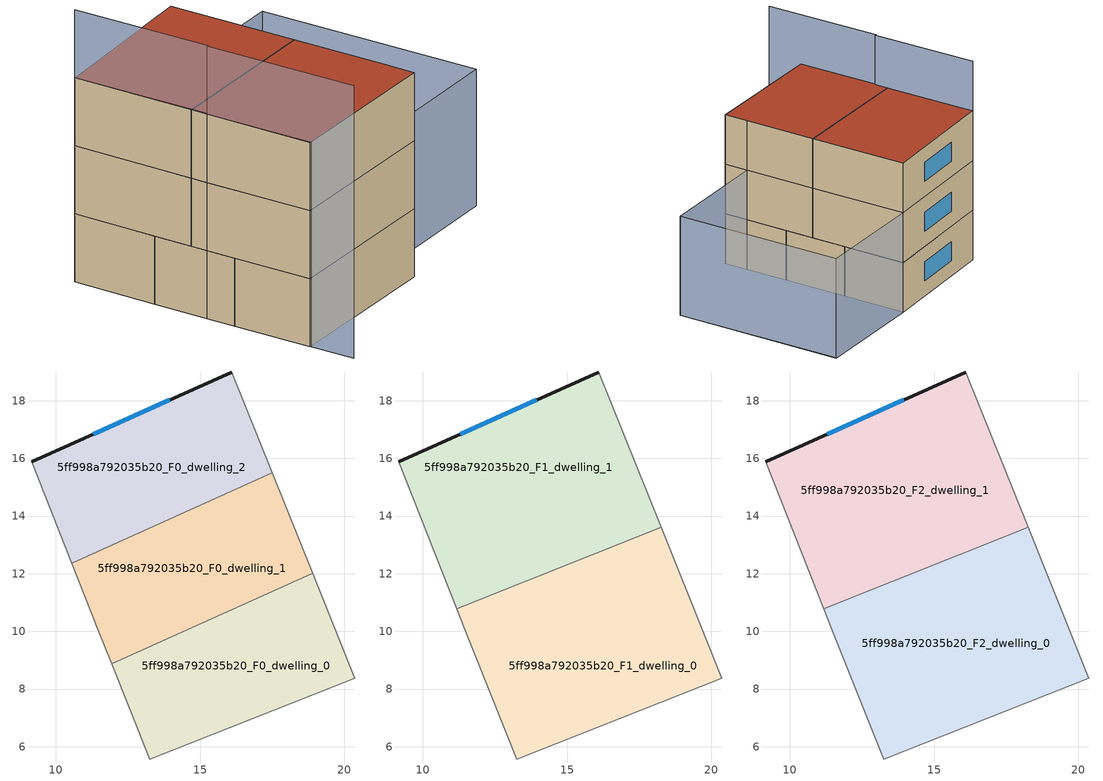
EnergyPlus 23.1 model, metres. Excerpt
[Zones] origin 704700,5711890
5ff998a792035b20_F0_dwelling_0
 floor ground (EU_floor_Construction): 18.91,12.02 19.85,9.68 20.37,8.37 13.25,5.58 11.93,8.88 z0
 wall adiabatic (EU_wall_Construction): 11.93,8.88 13.25,5.58 20.37,8.37 19.85,9.68 18.91,12.02 z0:3
 wall to 5ff998a792035b20_F0_dwelling_1 (EU_wall_Construction): 18.9,12.02 11.93,8.88 z0:3
5ff998a792035b20_F0_dwelling_1
 floor ground (EU_floor_Construction): 17.5,15.51 18.91,12.02 11.93,8.88 11.46,10.07 10.54,12.37 z0
 wall adiabatic (EU_wall_Construction): 18.91,12.02 17.5,15.51 / 10.54,12.37 11.46,10.07 11.93,8.88 z0:3
 wall to 5ff998a792035b20_F0_dwelling_2 (EU_wall_Construction): 17.5,15.51 10.54,12.37 z0:3
5ff998a792035b20_F0_dwelling_2
 floor ground (EU_floor_Construction): 16.09,19 17.5,15.51 10.54,12.37 9.15,15.88 z0
 wall outside (EU_wall_Construction): 16.09,19 9.15,15.88 z0:3
 wall adiabatic (EU_wall_Construction): 9.15,15.88 10.54,12.37 / 17.5,15.51 16.09,19 z0:3
 window (EU_Window_Construction): 13.95,18.03 11.29,16.84 z0.93:2.07
5ff998a792035b20_F1_dwelling_0
 floor to 5ff998a792035b20_F0_dwelling_0 (EU_floor_Construction): 18.9,12.02 19.85,9.68 20.37,8.37 13.25,5.58 11.93,8.88 z3
 floor to 5ff998a792035b20_F0_dwelling_1 (EU_floor_Construction): 18.26,13.61 18.9,12.02 11.93,8.88 11.46,10.07 11.17,10.78 z3
 wall adiabatic (EU_wall_Construction): 11.17,10.78 11.46,10.07 13.25,5.58 20.37,8.37 19.85,9.68 18.27,13.61 z3:6
 wall to 5ff998a792035b20_F1_dwelling_1 (EU_wall_Construction): 18.26,13.61 11.17,10.78 z3:6
5ff998a792035b20_F1_dwelling_1
 floor to 5ff998a792035b20_F0_dwelling_1 (EU_floor_Construction): 17.5,15.51 18.26,13.61 11.17,10.78 10.54,12.37 z3
 floor to 5ff998a792035b20_F0_dwelling_2 (EU_floor_Construction): 16.09,19 17.5,15.51 10.54,12.37 9.15,15.88 z3
 wall outside (EU_wall_Construction): 16.09,19 9.15,15.88 z3:6
 wall adiabatic (EU_wall_Construction): 18.27,13.61 16.09,19 / 9.15,15.88 11.17,10.78 z3:6
 window (EU_Window_Construction): 13.95,18.03 11.29,16.84 z3.93:5.07
5ff998a792035b20_F2_dwelling_0
 floor to 5ff998a792035b20_F1_dwelling_0 (EU_floor_Construction): 18.26,13.61 19.85,9.68 20.37,8.37 13.25,5.58 11.46,10.07 11.17,10.78 z6
 wall adiabatic (EU_wall_Construction): 11.17,10.78 11.46,10.07 13.25,5.58 20.37,8.37 19.85,9.68 18.27,13.61 z6:9
 wall to 5ff998a792035b20_F2_dwelling_1 (EU_wall_Construction): 18.26,13.61 11.17,10.78 z6:9
 roof outside (EU_roof_Construction): 20.37,8.37 19.85,9.68 18.27,13.61 11.17,10.78 11.46,10.07 13.25,5.58 z9
5ff998a792035b20_F2_dwelling_1
 floor to 5ff998a792035b20_F1_dwelling_1 (EU_floor_Construction): 16.09,19 18.26,13.61 11.17,10.78 9.15,15.88 z6
 wall outside (EU_wall_Construction): 16.09,19 9.15,15.88 z6:9
 wall adiabatic (EU_wall_Construction): 18.27,13.61 16.09,19 / 9.15,15.88 11.17,10.78 z6:9
 window (EU_Window_Construction): 13.95,18.03 11.29,16.84 z6.93:8.07
 roof outside (EU_roof_Construction): 18.27,13.61 16.09,19 9.15,15.88 11.17,10.78 z9
shading: 11.46,10.07 14.06,3.74 / 9.15,15.88 11.53,10.1 z0:12; 19.85,9.68 16.09,19 / 16.09,19 22.43,21.55 / 22.43,21.55 26.19,12.23 / 26.19,12.23 19.85,9.68 / 26.19,12.23 22.43,21.55 z0:6
[Building]
EU S2 Campaign: North Axis=0; Terrain=City; Solar Distribution=FullExterior
[Site:Location]
London: Latitude=51.5; Longitude=-0.5; Time Zone=0; Elevation=25
[SizingPeriod:WeatherFileDays]
AnnualSizingPeriod: Begin Month=1; Begin Day of Month=1; End Month=12; End Day of Month=31; Day of Week for Start Day=Monday; Use Weather File Daylight Saving Period=No; Use Weather File Rain and Snow Indicators=No
[MATERIAL]
EU_InternalMass_Material: Roughness=MediumRough; Thickness=0.1; Conductivity=1; Density=1800; Specific Heat=900; Thermal Absorptance=0.9; Solar Absorptance=0.7; Visible Absorptance=0.7
[MATERIAL:NOMASS] Roughness=MediumRough; Thermal Absorptance=0.9; Solar Absorptance=0.7; Visible Absorptance=0.7
Name | Thermal Resistance
EU_wall_NoMass | 0.53138
EU_roof_NoMass | 2.54466
EU_floor_NoMass | 1.96308
[WINDOWMATERIAL:SIMPLEGLAZINGSYSTEM]
EU_Window_SimpleGlazing: UFactor=4.07112; Solar Heat Gain Coefficient=0.85; Visible Transmittance=0.85
[CONSTRUCTION]
EU_wall_Construction: EU_wall_NoMass
EU_roof_Construction: EU_roof_NoMass
EU_floor_Construction: EU_floor_NoMass
EU_InternalMass_Construction: EU_InternalMass_Material
EU_Window_Construction: EU_Window_SimpleGlazing
[ZONE] Type=1; Multiplier=1; Ceiling Height=autocalculate; Floor Area=autocalculate; Part of Total Floor Area=Yes
Name | Volume
5ff998a792035b20_F0_dwelling_0 | 86.0369
5ff998a792035b20_F1_dwelling_0 | 129.058
5ff998a792035b20_F2_dwelling_0 | 129.062
5ff998a792035b20_F0_dwelling_1 | 86.0339
5ff998a792035b20_F1_dwelling_1 | 129.051
5ff998a792035b20_F2_dwelling_1 | 129.05
5ff998a792035b20_F0_dwelling_2 | 86.0457
[INTERNALMASS] Construction=EU_InternalMass_Construction
Name | Zone or ZoneList | Surface Area
5ff998a792035b20_F0_dwelling_0_EU_InternalMass | 5ff998a792035b20_F0_dwelling_0 | 28.679
5ff998a792035b20_F0_dwelling_1_EU_InternalMass | 5ff998a792035b20_F0_dwelling_1 | 28.678
5ff998a792035b20_F0_dwelling_2_EU_InternalMass | 5ff998a792035b20_F0_dwelling_2 | 28.6821
5ff998a792035b20_F1_dwelling_0_EU_InternalMass | 5ff998a792035b20_F1_dwelling_0 | 43.018
5ff998a792035b20_F1_dwelling_1_EU_InternalMass | 5ff998a792035b20_F1_dwelling_1 | 43.0183
5ff998a792035b20_F2_dwelling_0_EU_InternalMass | 5ff998a792035b20_F2_dwelling_0 | 43.018
5ff998a792035b20_F2_dwelling_1_EU_InternalMass | 5ff998a792035b20_F2_dwelling_1 | 43.0183
[OTHEREQUIPMENT] Fuel Type=Electricity; Design Level Calculation Method=Watts/Area; Power per Zone Floor Area=1; Fraction Latent=0; Fraction Radiant=0; Fraction Lost=0; Carbon Dioxide Generation Rate=0; EndUse Subcategory=EU_Step8_InternalGains
Name | Zone or ZoneList or Space or SpaceList | Schedule
EU_Step8_InternalGain_5ff998a792035b20_F0_dwelling_0_f000 | 5ff998a792035b20_F0_dwelling_0 | EU_Step8_GainSchedule_5ff998a792035b20_F0_dwelling_0_f000
EU_Step8_InternalGain_5ff998a792035b20_F0_dwelling_1_f000 | 5ff998a792035b20_F0_dwelling_1 | EU_Step8_GainSchedule_5ff998a792035b20_F0_dwelling_1_f000
EU_Step8_InternalGain_5ff998a792035b20_F0_dwelling_2_f000 | 5ff998a792035b20_F0_dwelling_2 | EU_Step8_GainSchedule_5ff998a792035b20_F0_dwelling_2_f000
EU_Step8_InternalGain_5ff998a792035b20_F1_dwelling_0_f000 | 5ff998a792035b20_F1_dwelling_0 | EU_Step8_GainSchedule_5ff998a792035b20_F1_dwelling_0_f000
EU_Step8_InternalGain_5ff998a792035b20_F1_dwelling_1_f000 | 5ff998a792035b20_F1_dwelling_1 | EU_Step8_GainSchedule_5ff998a792035b20_F1_dwelling_1_f000
EU_Step8_InternalGain_5ff998a792035b20_F2_dwelling_0_f000 | 5ff998a792035b20_F2_dwelling_0 | EU_Step8_GainSchedule_5ff998a792035b20_F2_dwelling_0_f000
EU_Step8_InternalGain_5ff998a792035b20_F2_dwelling_1_f000 | 5ff998a792035b20_F2_dwelling_1 | EU_Step8_GainSchedule_5ff998a792035b20_F2_dwelling_1_f000
[ZONEVENTILATION:DESIGNFLOWRATE] Schedule=EU_AlwaysOn; Design Flow Rate Calculation Method=AirChanges/Hour; Air Changes per Hour=0.463094; Ventilation Type=Natural; Fan Pressure Rise=0; Fan Total Efficiency=1; Constant Term Coefficient=1; Temperature Term Coefficient=0; Velocity Term Coefficient=0; Velocity Squared Term Coefficient=0; Minimum Indoor Temperature=-100; Maximum Indoor Temperature=100; Delta Temperature=-100; Minimum Outdoor Temperature=-100; Maximum Outdoor Temperature=100; Maximum Wind Speed=40
Name | Zone or ZoneList or Space or SpaceList
EU_ConstantAir_5ff998a792035b20_F0_dwelling_0 | 5ff998a792035b20_F0_dwelling_0
EU_ConstantAir_5ff998a792035b20_F0_dwelling_1 | 5ff998a792035b20_F0_dwelling_1
EU_ConstantAir_5ff998a792035b20_F0_dwelling_2 | 5ff998a792035b20_F0_dwelling_2
EU_ConstantAir_5ff998a792035b20_F1_dwelling_0 | 5ff998a792035b20_F1_dwelling_0
EU_ConstantAir_5ff998a792035b20_F1_dwelling_1 | 5ff998a792035b20_F1_dwelling_1
EU_ConstantAir_5ff998a792035b20_F2_dwelling_0 | 5ff998a792035b20_F2_dwelling_0
EU_ConstantAir_5ff998a792035b20_F2_dwelling_1 | 5ff998a792035b20_F2_dwelling_1
[HVACTEMPLATE:THERMOSTAT] Constant Heating Setpoint=20; Constant Cooling Setpoint=50
EU_HeatOnly_5ff998a792035b20_F0_dwelling_0; EU_HeatOnly_5ff998a792035b20_F0_dwelling_1; EU_HeatOnly_5ff998a792035b20_F0_dwelling_2; EU_HeatOnly_5ff998a792035b20_F1_dwelling_0; EU_HeatOnly_5ff998a792035b20_F1_dwelling_1; EU_HeatOnly_5ff998a792035b20_F2_dwelling_0; EU_HeatOnly_5ff998a792035b20_F2_dwelling_1
[HVACTEMPLATE:ZONE:IDEALLOADSAIRSYSTEM] System Availability Schedule=EU_AlwaysOn; Maximum Heating Supply Air Temperature=50; Minimum Cooling Supply Air Temperature=13; Maximum Heating Supply Air Humidity Ratio=0.0156; Minimum Cooling Supply Air Humidity Ratio=0.0077; Heating Limit=NoLimit; Cooling Limit=NoLimit; Heating Availability Schedule=EU_AlwaysOn; Cooling Availability Schedule=EU_CoolingOff; Dehumidification Control Type=ConstantSensibleHeatRatio; Cooling Sensible Heat Ratio=0.7; Dehumidification Setpoint=60; Humidification Control Type=None; Humidification Setpoint=30; Outdoor Air Method=None; Outdoor Air Flow Rate per Person=0.00944; Outdoor Air Flow Rate per Zone Floor Area=0; Outdoor Air Flow Rate per Zone=0; Demand Controlled Ventilation Type=None; Outdoor Air Economizer Type=NoEconomizer; Heat Recovery Type=None; Sensible Heat Recovery Effectiveness=0.7; Latent Heat Recovery Effectiveness=0.65
Name | Template Thermostat
5ff998a792035b20_F0_dwelling_0 | EU_HeatOnly_5ff998a792035b20_F0_dwelling_0
5ff998a792035b20_F0_dwelling_1 | EU_HeatOnly_5ff998a792035b20_F0_dwelling_1
5ff998a792035b20_F0_dwelling_2 | EU_HeatOnly_5ff998a792035b20_F0_dwelling_2
5ff998a792035b20_F1_dwelling_0 | EU_HeatOnly_5ff998a792035b20_F1_dwelling_0
5ff998a792035b20_F1_dwelling_1 | EU_HeatOnly_5ff998a792035b20_F1_dwelling_1
5ff998a792035b20_F2_dwelling_0 | EU_HeatOnly_5ff998a792035b20_F2_dwelling_0
5ff998a792035b20_F2_dwelling_1 | EU_HeatOnly_5ff998a792035b20_F2_dwelling_1
[SIZING:ZONE] Zone Cooling Design Supply Air Temperature Input Method=SupplyAirTemperature; Zone Cooling Design Supply Air Temperature=13; Zone Heating Design Supply Air Temperature Input Method=SupplyAirTemperature; Zone Heating Design Supply Air Temperature=50; Zone Cooling Design Supply Air Humidity Ratio=0.008; Zone Heating Design Supply Air Humidity Ratio=0.008; Cooling Design Air Flow Method=DesignDay; Cooling Design Air Flow Rate=0; Cooling Minimum Air Flow per Zone Floor Area=0.000762; Cooling Minimum Air Flow=0; Cooling Minimum Air Flow Fraction=0.2; Heating Design Air Flow Method=DesignDay; Heating Design Air Flow Rate=0; Heating Maximum Air Flow per Zone Floor Area=0.002032; Heating Maximum Air Flow=0.141576; Heating Maximum Air Flow Fraction=0.3; Account for Dedicated Outdoor Air System=No; Dedicated Outdoor Air System Control Strategy=NeutralSupplyAir; Dedicated Outdoor Air Low Setpoint Temperature for Design=autosize; Dedicated Outdoor Air High Setpoint Temperature for Design=autosize; Zone Load Sizing Method=Sensible Load Only No Latent Load; Zone Latent Cooling Design Supply Air Humidity Ratio Input Method=HumidityRatioDifference; Zone Cooling Design Supply Air Humidity Ratio Difference=0.005; Zone Latent Heating Design Supply Air Humidity Ratio Input Method=HumidityRatioDifference; Zone Humidification Design Supply Air Humidity Ratio Difference=0.005
5ff998a792035b20_F0_dwelling_0; 5ff998a792035b20_F0_dwelling_1; 5ff998a792035b20_F0_dwelling_2; 5ff998a792035b20_F1_dwelling_0; 5ff998a792035b20_F1_dwelling_1; 5ff998a792035b20_F2_dwelling_0; 5ff998a792035b20_F2_dwelling_1
[SCHEDULE:CONSTANT]
Name | Hourly Value
EU_AlwaysOn | 1
EU_CoolingOff | 0
[SCHEDULE:FILE] Column Number=1; Rows to Skip at Top=0; Number of Hours of Data=8760; Column Separator=Comma; Interpolate to Timestep=No; Minutes per Item=60; Adjust Schedule for Daylight Savings=Yes
Name | File
EU_Step8_GainSchedule_5ff998a792035b20_F0_dwelling_0_f000 | ../../schedules/5ff998a792035b20/5ff998a792035b20_F0_dwelling_0_f000_gain.csv
EU_Step8_GainSchedule_5ff998a792035b20_F0_dwelling_1_f000 | ../../schedules/5ff998a792035b20/5ff998a792035b20_F0_dwelling_1_f000_gain.csv
EU_Step8_GainSchedule_5ff998a792035b20_F0_dwelling_2_f000 | ../../schedules/5ff998a792035b20/5ff998a792035b20_F0_dwelling_2_f000_gain.csv
EU_Step8_GainSchedule_5ff998a792035b20_F1_dwelling_0_f000 | ../../schedules/5ff998a792035b20/5ff998a792035b20_F1_dwelling_0_f000_gain.csv
EU_Step8_GainSchedule_5ff998a792035b20_F1_dwelling_1_f000 | ../../schedules/5ff998a792035b20/5ff998a792035b20_F1_dwelling_1_f000_gain.csv
EU_Step8_GainSchedule_5ff998a792035b20_F2_dwelling_0_f000 | ../../schedules/5ff998a792035b20/5ff998a792035b20_F2_dwelling_0_f000_gain.csv
EU_Step8_GainSchedule_5ff998a792035b20_F2_dwelling_1_f000 | ../../schedules/5ff998a792035b20/5ff998a792035b20_F2_dwelling_1_f000_gain.csv
